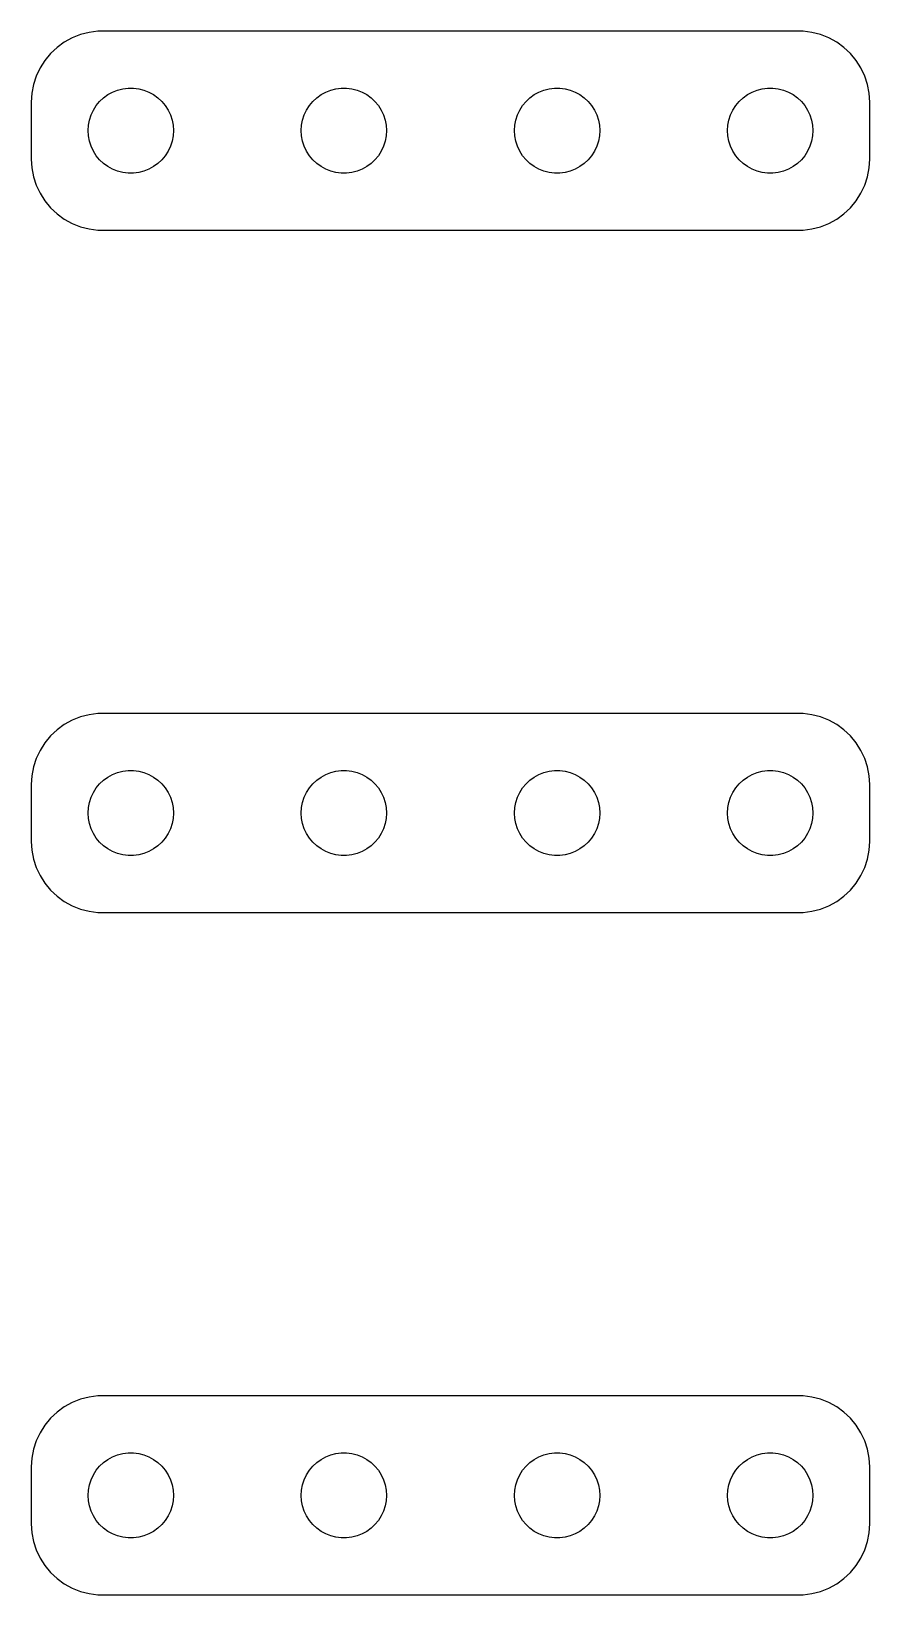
# Model space of a CAD drawing. Header units: metres. Extents: x -15 to 15, y 117 to 219.
# Drawn here: x -14.8 to 14.8, y 164.5 to 219.5 of the extents above; entities that cross this region are included whole.
import ezdxf

# ---------------------------------------------------------------- set-up
doc = ezdxf.new("R2010")
doc.units = ezdxf.units.M

msp = doc.modelspace()

# ---------------------------------------------------------------- linework, layer by layer
for p, q in [((-12.7184, 219.456), (-13.0225, 219.378)), ((-12.407, 219.495), (-12.7184, 219.456)), ((12.407, 219.495), (-12.407, 219.495)), ((12.7184, 219.456), (12.407, 219.495)), ((13.0225, 219.378), (12.7184, 219.456)), ((-13.8436, 218.926), (-14.0724, 218.711)), ((-13.5896, 219.111), (-13.8436, 218.926)), ((-13.3144, 219.262), (-13.5896, 219.111)), ((-13.0225, 219.378), (-13.3144, 219.262)), ((13.3144, 219.262), (13.0225, 219.378)), ((13.5896, 219.111), (13.3144, 219.262)), ((13.8436, 218.926), (13.5896, 219.111)), ((14.0724, 218.711), (13.8436, 218.926)), ((-14.2725, 218.469), (-14.4408, 218.204)), ((-14.0724, 218.711), (-14.2725, 218.469)), ((14.2725, 218.469), (14.0724, 218.711)), ((14.4408, 218.204), (14.2725, 218.469)), ((-14.5744, 217.92), (-14.6714, 217.622)), ((-14.4408, 218.204), (-14.5744, 217.92)), ((14.5744, 217.92), (14.4408, 218.204)), ((14.6714, 217.622), (14.5744, 217.92)), ((-14.7303, 217.313), (-14.75, 217)), ((-14.6714, 217.622), (-14.7303, 217.313)), ((-12.2061, 217.156), (-12.0537, 217.266)), ((-12.0537, 217.266), (-11.8887, 217.357)), ((-11.8887, 217.357), (-11.7135, 217.427)), ((-11.7135, 217.427), (-11.5311, 217.473)), ((-11.5311, 217.473), (-11.3442, 217.497)), ((-11.3442, 217.497), (-11.1558, 217.497)), ((-11.1558, 217.497), (-10.9689, 217.473)), ((-10.9689, 217.473), (-10.7865, 217.427)), ((-10.7865, 217.427), (-10.6113, 217.357)), ((-10.6113, 217.357), (-10.4463, 217.266)), ((-10.4463, 217.266), (-10.2939, 217.156)), ((-4.70613, 217.156), (-4.55373, 217.266)), ((-4.55373, 217.266), (-4.38866, 217.357)), ((-4.38866, 217.357), (-4.21352, 217.427)), ((-4.21352, 217.427), (-4.03107, 217.473)), ((-4.03107, 217.473), (-3.84418, 217.497)), ((-3.84418, 217.497), (-3.65581, 217.497)), ((-3.65581, 217.497), (-3.46892, 217.473)), ((-3.46892, 217.473), (-3.28647, 217.427)), ((-3.28647, 217.427), (-3.11133, 217.357)), ((-3.11133, 217.357), (-2.94626, 217.266)), ((-2.94626, 217.266), (-2.79385, 217.156)), ((2.79385, 217.156), (2.94626, 217.266)), ((2.94626, 217.266), (3.11133, 217.357)), ((3.11133, 217.357), (3.28647, 217.427)), ((3.28647, 217.427), (3.46892, 217.473)), ((3.46892, 217.473), (3.65581, 217.497)), ((3.65581, 217.497), (3.84418, 217.497)), ((3.84418, 217.497), (4.03107, 217.473)), ((4.03107, 217.473), (4.21352, 217.427)), ((4.21352, 217.427), (4.38866, 217.357)), ((4.38866, 217.357), (4.55373, 217.266)), ((4.55373, 217.266), (4.70613, 217.156)), ((10.2939, 217.156), (10.4463, 217.266)), ((10.4463, 217.266), (10.6113, 217.357)), ((10.6113, 217.357), (10.7865, 217.427)), ((10.7865, 217.427), (10.9689, 217.473)), ((10.9689, 217.473), (11.1558, 217.497)), ((11.1558, 217.497), (11.3442, 217.497)), ((11.3442, 217.497), (11.5311, 217.473)), ((11.5311, 217.473), (11.7135, 217.427)), ((11.7135, 217.427), (11.8887, 217.357)), ((11.8887, 217.357), (12.0537, 217.266)), ((12.0537, 217.266), (12.2061, 217.156)), ((14.7303, 217.313), (14.6714, 217.622)), ((14.75, 217), (14.7303, 217.313)), ((-14.75, 217), (-14.75, 215)), ((-12.6447, 216.552), (-12.5645, 216.723)), ((-12.5645, 216.723), (-12.4635, 216.882)), ((-12.4635, 216.882), (-12.3434, 217.027)), ((-12.3434, 217.027), (-12.2061, 217.156)), ((-10.2939, 217.156), (-10.1565, 217.027)), ((-10.1565, 217.027), (-10.0365, 216.882)), ((-10.0365, 216.882), (-9.93553, 216.723)), ((-9.93553, 216.723), (-9.85533, 216.552)), ((-5.14465, 216.552), (-5.06445, 216.723)), ((-5.06445, 216.723), (-4.96352, 216.882)), ((-4.96352, 216.882), (-4.84344, 217.027)), ((-4.84344, 217.027), (-4.70613, 217.156)), ((-2.79385, 217.156), (-2.65654, 217.027)), ((-2.65654, 217.027), (-2.53647, 216.882)), ((-2.53647, 216.882), (-2.43553, 216.723)), ((-2.43553, 216.723), (-2.35533, 216.552)), ((2.35533, 216.552), (2.43553, 216.723)), ((2.43553, 216.723), (2.53647, 216.882)), ((2.53647, 216.882), (2.65654, 217.027)), ((2.65654, 217.027), (2.79385, 217.156)), ((4.70613, 217.156), (4.84344, 217.027)), ((4.84344, 217.027), (4.96352, 216.882)), ((4.96352, 216.882), (5.06445, 216.723)), ((5.06445, 216.723), (5.14465, 216.552)), ((9.85533, 216.552), (9.93553, 216.723)), ((9.93553, 216.723), (10.0365, 216.882)), ((10.0365, 216.882), (10.1565, 217.027)), ((10.1565, 217.027), (10.2939, 217.156)), ((12.2061, 217.156), (12.3434, 217.027)), ((12.3434, 217.027), (12.4635, 216.882)), ((12.4635, 216.882), (12.5645, 216.723)), ((12.5645, 216.723), (12.6447, 216.552)), ((14.75, 215), (14.75, 217)), ((-12.75, 216), (-12.7382, 216.188)), ((-12.7382, 216.188), (-12.7029, 216.373)), ((-12.7029, 216.373), (-12.6447, 216.552)), ((-9.85533, 216.552), (-9.79712, 216.373)), ((-9.79712, 216.373), (-9.76183, 216.188)), ((-9.76183, 216.188), (-9.75, 216)), ((-5.25, 216), (-5.23816, 216.188)), ((-5.23816, 216.188), (-5.20287, 216.373)), ((-5.20287, 216.373), (-5.14465, 216.552)), ((-2.35533, 216.552), (-2.29712, 216.373)), ((-2.29712, 216.373), (-2.26183, 216.188)), ((-2.26183, 216.188), (-2.25, 216)), ((2.25, 216), (2.26183, 216.188)), ((2.26183, 216.188), (2.29712, 216.373)), ((2.29712, 216.373), (2.35533, 216.552)), ((5.14465, 216.552), (5.20287, 216.373)), ((5.20287, 216.373), (5.23816, 216.188)), ((5.23816, 216.188), (5.25, 216)), ((9.75, 216), (9.76183, 216.188)), ((9.76183, 216.188), (9.79712, 216.373)), ((9.79712, 216.373), (9.85533, 216.552)), ((12.6447, 216.552), (12.7029, 216.373)), ((12.7029, 216.373), (12.7382, 216.188)), ((12.7382, 216.188), (12.75, 216)), ((-12.7382, 215.812), (-12.75, 216)), ((-12.7029, 215.627), (-12.7382, 215.812)), ((-12.6447, 215.448), (-12.7029, 215.627)), ((-9.79712, 215.627), (-9.85533, 215.448)), ((-9.76183, 215.812), (-9.79712, 215.627)), ((-9.75, 216), (-9.76183, 215.812)), ((-5.23816, 215.812), (-5.25, 216)), ((-5.20287, 215.627), (-5.23816, 215.812)), ((-5.14465, 215.448), (-5.20287, 215.627)), ((-2.29712, 215.627), (-2.35533, 215.448)), ((-2.26183, 215.812), (-2.29712, 215.627)), ((-2.25, 216), (-2.26183, 215.812)), ((2.26183, 215.812), (2.25, 216)), ((2.29712, 215.627), (2.26183, 215.812)), ((2.35533, 215.448), (2.29712, 215.627)), ((5.20287, 215.627), (5.14465, 215.448)), ((5.23816, 215.812), (5.20287, 215.627)), ((5.25, 216), (5.23816, 215.812)), ((9.76183, 215.812), (9.75, 216)), ((9.79712, 215.627), (9.76183, 215.812)), ((9.85533, 215.448), (9.79712, 215.627)), ((12.7029, 215.627), (12.6447, 215.448)), ((12.7382, 215.812), (12.7029, 215.627)), ((12.75, 216), (12.7382, 215.812)), ((-12.5645, 215.277), (-12.6447, 215.448)), ((-12.4635, 215.118), (-12.5645, 215.277)), ((-12.3434, 214.973), (-12.4635, 215.118)), ((-10.0365, 215.118), (-10.1565, 214.973)), ((-9.93553, 215.277), (-10.0365, 215.118)), ((-9.85533, 215.448), (-9.93553, 215.277)), ((-5.06445, 215.277), (-5.14465, 215.448)), ((-4.96352, 215.118), (-5.06445, 215.277)), ((-4.84344, 214.973), (-4.96352, 215.118)), ((-2.53647, 215.118), (-2.65654, 214.973)), ((-2.43553, 215.277), (-2.53647, 215.118)), ((-2.35533, 215.448), (-2.43553, 215.277)), ((2.43553, 215.277), (2.35533, 215.448)), ((2.53647, 215.118), (2.43553, 215.277)), ((2.65654, 214.973), (2.53647, 215.118)), ((4.96352, 215.118), (4.84344, 214.973)), ((5.06445, 215.277), (4.96352, 215.118)), ((5.14465, 215.448), (5.06445, 215.277)), ((9.93553, 215.277), (9.85533, 215.448)), ((10.0365, 215.118), (9.93553, 215.277)), ((10.1565, 214.973), (10.0365, 215.118)), ((12.4635, 215.118), (12.3434, 214.973)), ((12.5645, 215.277), (12.4635, 215.118)), ((12.6447, 215.448), (12.5645, 215.277)), ((-14.75, 215), (-14.7303, 214.687)), ((-14.7303, 214.687), (-14.6714, 214.378)), ((-12.2061, 214.844), (-12.3434, 214.973)), ((-12.0537, 214.734), (-12.2061, 214.844)), ((-11.8887, 214.643), (-12.0537, 214.734)), ((-11.7135, 214.573), (-11.8887, 214.643)), ((-11.5311, 214.527), (-11.7135, 214.573)), ((-11.3442, 214.503), (-11.5311, 214.527)), ((-11.1558, 214.503), (-11.3442, 214.503)), ((-10.9689, 214.527), (-11.1558, 214.503)), ((-10.7865, 214.573), (-10.9689, 214.527)), ((-10.6113, 214.643), (-10.7865, 214.573)), ((-10.4463, 214.734), (-10.6113, 214.643)), ((-10.2939, 214.844), (-10.4463, 214.734)), ((-10.1565, 214.973), (-10.2939, 214.844)), ((-4.70613, 214.844), (-4.84344, 214.973)), ((-4.55373, 214.734), (-4.70613, 214.844)), ((-4.38866, 214.643), (-4.55373, 214.734)), ((-4.21352, 214.573), (-4.38866, 214.643)), ((-4.03107, 214.527), (-4.21352, 214.573)), ((-3.84418, 214.503), (-4.03107, 214.527)), ((-3.65581, 214.503), (-3.84418, 214.503)), ((-3.46892, 214.527), (-3.65581, 214.503)), ((-3.28647, 214.573), (-3.46892, 214.527)), ((-3.11133, 214.643), (-3.28647, 214.573)), ((-2.94626, 214.734), (-3.11133, 214.643)), ((-2.79385, 214.844), (-2.94626, 214.734)), ((-2.65654, 214.973), (-2.79385, 214.844)), ((2.79385, 214.844), (2.65654, 214.973)), ((2.94626, 214.734), (2.79385, 214.844)), ((3.11133, 214.643), (2.94626, 214.734)), ((3.28647, 214.573), (3.11133, 214.643)), ((3.46892, 214.527), (3.28647, 214.573)), ((3.65581, 214.503), (3.46892, 214.527)), ((3.84418, 214.503), (3.65581, 214.503)), ((4.03107, 214.527), (3.84418, 214.503)), ((4.21352, 214.573), (4.03107, 214.527)), ((4.38866, 214.643), (4.21352, 214.573)), ((4.55373, 214.734), (4.38866, 214.643)), ((4.70613, 214.844), (4.55373, 214.734)), ((4.84344, 214.973), (4.70613, 214.844)), ((10.2939, 214.844), (10.1565, 214.973)), ((10.4463, 214.734), (10.2939, 214.844)), ((10.6113, 214.643), (10.4463, 214.734)), ((10.7865, 214.573), (10.6113, 214.643)), ((10.9689, 214.527), (10.7865, 214.573)), ((11.1558, 214.503), (10.9689, 214.527)), ((11.3442, 214.503), (11.1558, 214.503)), ((11.5311, 214.527), (11.3442, 214.503)), ((11.7135, 214.573), (11.5311, 214.527)), ((11.8887, 214.643), (11.7135, 214.573)), ((12.0537, 214.734), (11.8887, 214.643)), ((12.2061, 214.844), (12.0537, 214.734)), ((12.3434, 214.973), (12.2061, 214.844)), ((14.6714, 214.378), (14.7303, 214.687)), ((14.7303, 214.687), (14.75, 215)), ((-14.6714, 214.378), (-14.5744, 214.08)), ((-14.5744, 214.08), (-14.4408, 213.796)), ((14.4408, 213.796), (14.5744, 214.08)), ((14.5744, 214.08), (14.6714, 214.378)), ((-14.4408, 213.796), (-14.2725, 213.531)), ((-14.2725, 213.531), (-14.0724, 213.289)), ((14.0724, 213.289), (14.2725, 213.531)), ((14.2725, 213.531), (14.4408, 213.796)), ((-14.0724, 213.289), (-13.8436, 213.074)), ((-13.8436, 213.074), (-13.5896, 212.889)), ((-13.5896, 212.889), (-13.3144, 212.738)), ((13.3144, 212.738), (13.5896, 212.889)), ((13.5896, 212.889), (13.8436, 213.074)), ((13.8436, 213.074), (14.0724, 213.289)), ((-13.3144, 212.738), (-13.0225, 212.622)), ((-13.0225, 212.622), (-12.7184, 212.544)), ((-12.7184, 212.544), (-12.407, 212.505)), ((-12.407, 212.505), (12.407, 212.505)), ((12.407, 212.505), (12.7184, 212.544)), ((12.7184, 212.544), (13.0225, 212.622)), ((13.0225, 212.622), (13.3144, 212.738)), ((-13.3144, 195.262), (-13.5896, 195.111)), ((-13.0225, 195.378), (-13.3144, 195.262)), ((-12.7184, 195.456), (-13.0225, 195.378)), ((-12.407, 195.495), (-12.7184, 195.456)), ((12.407, 195.495), (-12.407, 195.495)), ((12.7184, 195.456), (12.407, 195.495)), ((13.0225, 195.378), (12.7184, 195.456)), ((13.3144, 195.262), (13.0225, 195.378)), ((13.5896, 195.111), (13.3144, 195.262)), ((-14.0724, 194.711), (-14.2725, 194.469)), ((-13.8436, 194.926), (-14.0724, 194.711)), ((-13.5896, 195.111), (-13.8436, 194.926)), ((13.8436, 194.926), (13.5896, 195.111)), ((14.0724, 194.711), (13.8436, 194.926)), ((14.2725, 194.469), (14.0724, 194.711)), ((-14.4408, 194.204), (-14.5744, 193.92)), ((-14.2725, 194.469), (-14.4408, 194.204)), ((14.4408, 194.204), (14.2725, 194.469)), ((14.5744, 193.92), (14.4408, 194.204)), ((-14.6714, 193.622), (-14.7303, 193.313)), ((-14.5744, 193.92), (-14.6714, 193.622)), ((14.6714, 193.622), (14.5744, 193.92)), ((14.7303, 193.313), (14.6714, 193.622)), ((-14.7303, 193.313), (-14.75, 193)), ((-12.4635, 192.882), (-12.3434, 193.027)), ((-12.3434, 193.027), (-12.2061, 193.156)), ((-12.2061, 193.156), (-12.0537, 193.266)), ((-12.0537, 193.266), (-11.8887, 193.357)), ((-11.8887, 193.357), (-11.7135, 193.427)), ((-11.7135, 193.427), (-11.5311, 193.473)), ((-11.5311, 193.473), (-11.3442, 193.497)), ((-11.3442, 193.497), (-11.1558, 193.497)), ((-11.1558, 193.497), (-10.9689, 193.473)), ((-10.9689, 193.473), (-10.7865, 193.427)), ((-10.7865, 193.427), (-10.6113, 193.357)), ((-10.6113, 193.357), (-10.4463, 193.266)), ((-10.4463, 193.266), (-10.2939, 193.156)), ((-10.2939, 193.156), (-10.1565, 193.027)), ((-10.1565, 193.027), (-10.0365, 192.882)), ((-4.96352, 192.882), (-4.84344, 193.027)), ((-4.84344, 193.027), (-4.70613, 193.156)), ((-4.70613, 193.156), (-4.55373, 193.266)), ((-4.55373, 193.266), (-4.38866, 193.357)), ((-4.38866, 193.357), (-4.21352, 193.427)), ((-4.21352, 193.427), (-4.03107, 193.473)), ((-4.03107, 193.473), (-3.84418, 193.497)), ((-3.84418, 193.497), (-3.65581, 193.497)), ((-3.65581, 193.497), (-3.46892, 193.473)), ((-3.46892, 193.473), (-3.28647, 193.427)), ((-3.28647, 193.427), (-3.11133, 193.357)), ((-3.11133, 193.357), (-2.94626, 193.266)), ((-2.94626, 193.266), (-2.79385, 193.156)), ((-2.79385, 193.156), (-2.65654, 193.027)), ((-2.65654, 193.027), (-2.53647, 192.882)), ((2.53647, 192.882), (2.65654, 193.027)), ((2.65654, 193.027), (2.79385, 193.156)), ((2.79385, 193.156), (2.94626, 193.266)), ((2.94626, 193.266), (3.11133, 193.357)), ((3.11133, 193.357), (3.28647, 193.427)), ((3.28647, 193.427), (3.46892, 193.473)), ((3.46892, 193.473), (3.65581, 193.497)), ((3.65581, 193.497), (3.84418, 193.497)), ((3.84418, 193.497), (4.03107, 193.473)), ((4.03107, 193.473), (4.21352, 193.427)), ((4.21352, 193.427), (4.38866, 193.357)), ((4.38866, 193.357), (4.55373, 193.266)), ((4.55373, 193.266), (4.70613, 193.156)), ((4.70613, 193.156), (4.84344, 193.027)), ((4.84344, 193.027), (4.96352, 192.882)), ((10.0365, 192.882), (10.1565, 193.027)), ((10.1565, 193.027), (10.2939, 193.156)), ((10.2939, 193.156), (10.4463, 193.266)), ((10.4463, 193.266), (10.6113, 193.357)), ((10.6113, 193.357), (10.7865, 193.427)), ((10.7865, 193.427), (10.9689, 193.473)), ((10.9689, 193.473), (11.1558, 193.497)), ((11.1558, 193.497), (11.3442, 193.497)), ((11.3442, 193.497), (11.5311, 193.473)), ((11.5311, 193.473), (11.7135, 193.427)), ((11.7135, 193.427), (11.8887, 193.357)), ((11.8887, 193.357), (12.0537, 193.266)), ((12.0537, 193.266), (12.2061, 193.156)), ((12.2061, 193.156), (12.3434, 193.027)), ((12.3434, 193.027), (12.4635, 192.882)), ((14.75, 193), (14.7303, 193.313)), ((-14.75, 193), (-14.75, 191)), ((-12.7029, 192.373), (-12.6447, 192.552)), ((-12.6447, 192.552), (-12.5645, 192.723)), ((-12.5645, 192.723), (-12.4635, 192.882)), ((-10.0365, 192.882), (-9.93553, 192.723)), ((-9.93553, 192.723), (-9.85533, 192.552)), ((-9.85533, 192.552), (-9.79712, 192.373)), ((-5.20287, 192.373), (-5.14465, 192.552)), ((-5.14465, 192.552), (-5.06445, 192.723)), ((-5.06445, 192.723), (-4.96352, 192.882)), ((-2.53647, 192.882), (-2.43553, 192.723)), ((-2.43553, 192.723), (-2.35533, 192.552)), ((-2.35533, 192.552), (-2.29712, 192.373)), ((2.29712, 192.373), (2.35533, 192.552)), ((2.35533, 192.552), (2.43553, 192.723)), ((2.43553, 192.723), (2.53647, 192.882)), ((4.96352, 192.882), (5.06445, 192.723)), ((5.06445, 192.723), (5.14465, 192.552)), ((5.14465, 192.552), (5.20287, 192.373)), ((9.79712, 192.373), (9.85533, 192.552)), ((9.85533, 192.552), (9.93553, 192.723)), ((9.93553, 192.723), (10.0365, 192.882)), ((12.4635, 192.882), (12.5645, 192.723)), ((12.5645, 192.723), (12.6447, 192.552)), ((12.6447, 192.552), (12.7029, 192.373)), ((14.75, 191), (14.75, 193)), ((-12.75, 192), (-12.7382, 192.188)), ((-12.7382, 191.812), (-12.75, 192)), ((-12.7382, 192.188), (-12.7029, 192.373)), ((-9.79712, 192.373), (-9.76183, 192.188)), ((-9.76183, 192.188), (-9.75, 192)), ((-9.75, 192), (-9.76183, 191.812)), ((-5.25, 192), (-5.23816, 192.188)), ((-5.23816, 191.812), (-5.25, 192)), ((-5.23816, 192.188), (-5.20287, 192.373)), ((-2.29712, 192.373), (-2.26183, 192.188)), ((-2.26183, 192.188), (-2.25, 192)), ((-2.25, 192), (-2.26183, 191.812)), ((2.25, 192), (2.26183, 192.188)), ((2.26183, 191.812), (2.25, 192)), ((2.26183, 192.188), (2.29712, 192.373)), ((5.20287, 192.373), (5.23816, 192.188)), ((5.23816, 192.188), (5.25, 192)), ((5.25, 192), (5.23816, 191.812)), ((9.75, 192), (9.76183, 192.188)), ((9.76183, 191.812), (9.75, 192)), ((9.76183, 192.188), (9.79712, 192.373)), ((12.7029, 192.373), (12.7382, 192.188)), ((12.7382, 192.188), (12.75, 192)), ((12.75, 192), (12.7382, 191.812)), ((-12.7029, 191.627), (-12.7382, 191.812)), ((-12.6447, 191.448), (-12.7029, 191.627)), ((-12.5645, 191.277), (-12.6447, 191.448)), ((-9.85533, 191.448), (-9.93553, 191.277)), ((-9.79712, 191.627), (-9.85533, 191.448)), ((-9.76183, 191.812), (-9.79712, 191.627)), ((-5.20287, 191.627), (-5.23816, 191.812)), ((-5.14465, 191.448), (-5.20287, 191.627)), ((-5.06445, 191.277), (-5.14465, 191.448)), ((-2.35533, 191.448), (-2.43553, 191.277)), ((-2.29712, 191.627), (-2.35533, 191.448)), ((-2.26183, 191.812), (-2.29712, 191.627)), ((2.29712, 191.627), (2.26183, 191.812)), ((2.35533, 191.448), (2.29712, 191.627)), ((2.43553, 191.277), (2.35533, 191.448)), ((5.14465, 191.448), (5.06445, 191.277)), ((5.20287, 191.627), (5.14465, 191.448)), ((5.23816, 191.812), (5.20287, 191.627)), ((9.79712, 191.627), (9.76183, 191.812)), ((9.85533, 191.448), (9.79712, 191.627)), ((9.93553, 191.277), (9.85533, 191.448)), ((12.6447, 191.448), (12.5645, 191.277)), ((12.7029, 191.627), (12.6447, 191.448)), ((12.7382, 191.812), (12.7029, 191.627)), ((-14.75, 191), (-14.7303, 190.687)), ((-12.4635, 191.118), (-12.5645, 191.277)), ((-12.3434, 190.973), (-12.4635, 191.118)), ((-12.2061, 190.844), (-12.3434, 190.973)), ((-12.0537, 190.734), (-12.2061, 190.844)), ((-10.2939, 190.844), (-10.4463, 190.734)), ((-10.1565, 190.973), (-10.2939, 190.844)), ((-10.0365, 191.118), (-10.1565, 190.973)), ((-9.93553, 191.277), (-10.0365, 191.118)), ((-4.96352, 191.118), (-5.06445, 191.277)), ((-4.84344, 190.973), (-4.96352, 191.118)), ((-4.70613, 190.844), (-4.84344, 190.973)), ((-4.55373, 190.734), (-4.70613, 190.844)), ((-2.79385, 190.844), (-2.94626, 190.734)), ((-2.65654, 190.973), (-2.79385, 190.844)), ((-2.53647, 191.118), (-2.65654, 190.973)), ((-2.43553, 191.277), (-2.53647, 191.118)), ((2.53647, 191.118), (2.43553, 191.277)), ((2.65654, 190.973), (2.53647, 191.118)), ((2.79385, 190.844), (2.65654, 190.973)), ((2.94626, 190.734), (2.79385, 190.844)), ((4.70613, 190.844), (4.55373, 190.734)), ((4.84344, 190.973), (4.70613, 190.844)), ((4.96352, 191.118), (4.84344, 190.973)), ((5.06445, 191.277), (4.96352, 191.118)), ((10.0365, 191.118), (9.93553, 191.277)), ((10.1565, 190.973), (10.0365, 191.118)), ((10.2939, 190.844), (10.1565, 190.973)), ((10.4463, 190.734), (10.2939, 190.844)), ((12.2061, 190.844), (12.0537, 190.734)), ((12.3434, 190.973), (12.2061, 190.844)), ((12.4635, 191.118), (12.3434, 190.973)), ((12.5645, 191.277), (12.4635, 191.118)), ((14.7303, 190.687), (14.75, 191)), ((-14.7303, 190.687), (-14.6714, 190.378)), ((-14.6714, 190.378), (-14.5744, 190.08)), ((-11.8887, 190.643), (-12.0537, 190.734)), ((-11.7135, 190.573), (-11.8887, 190.643)), ((-11.5311, 190.527), (-11.7135, 190.573)), ((-11.3442, 190.503), (-11.5311, 190.527)), ((-11.1558, 190.503), (-11.3442, 190.503)), ((-10.9689, 190.527), (-11.1558, 190.503)), ((-10.7865, 190.573), (-10.9689, 190.527)), ((-10.6113, 190.643), (-10.7865, 190.573)), ((-10.4463, 190.734), (-10.6113, 190.643)), ((-4.38866, 190.643), (-4.55373, 190.734)), ((-4.21352, 190.573), (-4.38866, 190.643)), ((-4.03107, 190.527), (-4.21352, 190.573)), ((-3.84418, 190.503), (-4.03107, 190.527)), ((-3.65581, 190.503), (-3.84418, 190.503)), ((-3.46892, 190.527), (-3.65581, 190.503)), ((-3.28647, 190.573), (-3.46892, 190.527)), ((-3.11133, 190.643), (-3.28647, 190.573)), ((-2.94626, 190.734), (-3.11133, 190.643)), ((3.11133, 190.643), (2.94626, 190.734)), ((3.28647, 190.573), (3.11133, 190.643)), ((3.46892, 190.527), (3.28647, 190.573)), ((3.65581, 190.503), (3.46892, 190.527)), ((3.84418, 190.503), (3.65581, 190.503)), ((4.03107, 190.527), (3.84418, 190.503)), ((4.21352, 190.573), (4.03107, 190.527)), ((4.38866, 190.643), (4.21352, 190.573)), ((4.55373, 190.734), (4.38866, 190.643)), ((10.6113, 190.643), (10.4463, 190.734)), ((10.7865, 190.573), (10.6113, 190.643)), ((10.9689, 190.527), (10.7865, 190.573)), ((11.1558, 190.503), (10.9689, 190.527)), ((11.3442, 190.503), (11.1558, 190.503)), ((11.5311, 190.527), (11.3442, 190.503)), ((11.7135, 190.573), (11.5311, 190.527)), ((11.8887, 190.643), (11.7135, 190.573)), ((12.0537, 190.734), (11.8887, 190.643)), ((14.5744, 190.08), (14.6714, 190.378)), ((14.6714, 190.378), (14.7303, 190.687)), ((-14.5744, 190.08), (-14.4408, 189.796)), ((-14.4408, 189.796), (-14.2725, 189.531)), ((14.2725, 189.531), (14.4408, 189.796)), ((14.4408, 189.796), (14.5744, 190.08)), ((-14.2725, 189.531), (-14.0724, 189.289)), ((-14.0724, 189.289), (-13.8436, 189.074)), ((13.8436, 189.074), (14.0724, 189.289)), ((14.0724, 189.289), (14.2725, 189.531)), ((-13.8436, 189.074), (-13.5896, 188.889)), ((-13.5896, 188.889), (-13.3144, 188.738)), ((-13.3144, 188.738), (-13.0225, 188.622)), ((-13.0225, 188.622), (-12.7184, 188.544)), ((12.7184, 188.544), (13.0225, 188.622)), ((13.0225, 188.622), (13.3144, 188.738)), ((13.3144, 188.738), (13.5896, 188.889)), ((13.5896, 188.889), (13.8436, 189.074)), ((-12.7184, 188.544), (-12.407, 188.505)), ((-12.407, 188.505), (12.407, 188.505)), ((12.407, 188.505), (12.7184, 188.544)), ((-13.5896, 171.111), (-13.8436, 170.926)), ((-13.3144, 171.262), (-13.5896, 171.111)), ((-13.0225, 171.378), (-13.3144, 171.262)), ((-12.7184, 171.456), (-13.0225, 171.378)), ((-12.407, 171.495), (-12.7184, 171.456)), ((12.407, 171.495), (-12.407, 171.495)), ((12.7184, 171.456), (12.407, 171.495)), ((13.0225, 171.378), (12.7184, 171.456)), ((13.3144, 171.262), (13.0225, 171.378)), ((13.5896, 171.111), (13.3144, 171.262)), ((13.8436, 170.926), (13.5896, 171.111)), ((-14.0724, 170.711), (-14.2725, 170.469)), ((-13.8436, 170.926), (-14.0724, 170.711)), ((14.0724, 170.711), (13.8436, 170.926)), ((14.2725, 170.469), (14.0724, 170.711)), ((-14.5744, 169.92), (-14.6714, 169.622)), ((-14.4408, 170.204), (-14.5744, 169.92)), ((-14.2725, 170.469), (-14.4408, 170.204)), ((14.4408, 170.204), (14.2725, 170.469)), ((14.5744, 169.92), (14.4408, 170.204)), ((14.6714, 169.622), (14.5744, 169.92)), ((-14.6714, 169.622), (-14.7303, 169.313)), ((-11.8887, 169.357), (-11.7135, 169.427)), ((-11.7135, 169.427), (-11.5311, 169.473)), ((-11.5311, 169.473), (-11.3442, 169.497)), ((-11.3442, 169.497), (-11.1558, 169.497)), ((-11.1558, 169.497), (-10.9689, 169.473)), ((-10.9689, 169.473), (-10.7865, 169.427)), ((-10.7865, 169.427), (-10.6113, 169.357)), ((-4.38866, 169.357), (-4.21352, 169.427)), ((-4.21352, 169.427), (-4.03107, 169.473)), ((-4.03107, 169.473), (-3.84418, 169.497)), ((-3.84418, 169.497), (-3.65581, 169.497)), ((-3.65581, 169.497), (-3.46892, 169.473)), ((-3.46892, 169.473), (-3.28647, 169.427)), ((-3.28647, 169.427), (-3.11133, 169.357)), ((3.11133, 169.357), (3.28647, 169.427)), ((3.28647, 169.427), (3.46892, 169.473)), ((3.46892, 169.473), (3.65581, 169.497)), ((3.65581, 169.497), (3.84418, 169.497)), ((3.84418, 169.497), (4.03107, 169.473)), ((4.03107, 169.473), (4.21352, 169.427)), ((4.21352, 169.427), (4.38866, 169.357)), ((10.6113, 169.357), (10.7865, 169.427)), ((10.7865, 169.427), (10.9689, 169.473)), ((10.9689, 169.473), (11.1558, 169.497)), ((11.1558, 169.497), (11.3442, 169.497)), ((11.3442, 169.497), (11.5311, 169.473)), ((11.5311, 169.473), (11.7135, 169.427)), ((11.7135, 169.427), (11.8887, 169.357)), ((14.7303, 169.313), (14.6714, 169.622)), ((-14.7303, 169.313), (-14.75, 169)), ((-14.75, 169), (-14.75, 167)), ((-12.5645, 168.723), (-12.4635, 168.882)), ((-12.4635, 168.882), (-12.3434, 169.027)), ((-12.3434, 169.027), (-12.2061, 169.156)), ((-12.2061, 169.156), (-12.0537, 169.266)), ((-12.0537, 169.266), (-11.8887, 169.357)), ((-10.6113, 169.357), (-10.4463, 169.266)), ((-10.4463, 169.266), (-10.2939, 169.156)), ((-10.2939, 169.156), (-10.1565, 169.027)), ((-10.1565, 169.027), (-10.0365, 168.882)), ((-10.0365, 168.882), (-9.93553, 168.723)), ((-5.06445, 168.723), (-4.96352, 168.882)), ((-4.96352, 168.882), (-4.84344, 169.027)), ((-4.84344, 169.027), (-4.70613, 169.156)), ((-4.70613, 169.156), (-4.55373, 169.266)), ((-4.55373, 169.266), (-4.38866, 169.357)), ((-3.11133, 169.357), (-2.94626, 169.266)), ((-2.94626, 169.266), (-2.79385, 169.156)), ((-2.79385, 169.156), (-2.65654, 169.027)), ((-2.65654, 169.027), (-2.53647, 168.882)), ((-2.53647, 168.882), (-2.43553, 168.723)), ((2.43553, 168.723), (2.53647, 168.882)), ((2.53647, 168.882), (2.65654, 169.027)), ((2.65654, 169.027), (2.79385, 169.156)), ((2.79385, 169.156), (2.94626, 169.266)), ((2.94626, 169.266), (3.11133, 169.357)), ((4.38866, 169.357), (4.55373, 169.266)), ((4.55373, 169.266), (4.70613, 169.156)), ((4.70613, 169.156), (4.84344, 169.027)), ((4.84344, 169.027), (4.96352, 168.882)), ((4.96352, 168.882), (5.06445, 168.723)), ((9.93553, 168.723), (10.0365, 168.882)), ((10.0365, 168.882), (10.1565, 169.027)), ((10.1565, 169.027), (10.2939, 169.156)), ((10.2939, 169.156), (10.4463, 169.266)), ((10.4463, 169.266), (10.6113, 169.357)), ((11.8887, 169.357), (12.0537, 169.266)), ((12.0537, 169.266), (12.2061, 169.156)), ((12.2061, 169.156), (12.3434, 169.027)), ((12.3434, 169.027), (12.4635, 168.882)), ((12.4635, 168.882), (12.5645, 168.723)), ((14.75, 169), (14.7303, 169.313)), ((14.75, 167), (14.75, 169)), ((-12.7382, 168.188), (-12.7029, 168.373)), ((-12.7029, 168.373), (-12.6447, 168.552)), ((-12.6447, 168.552), (-12.5645, 168.723)), ((-9.93553, 168.723), (-9.85533, 168.552)), ((-9.85533, 168.552), (-9.79712, 168.373)), ((-9.79712, 168.373), (-9.76183, 168.188)), ((-5.23816, 168.188), (-5.20287, 168.373)), ((-5.20287, 168.373), (-5.14465, 168.552)), ((-5.14465, 168.552), (-5.06445, 168.723)), ((-2.43553, 168.723), (-2.35533, 168.552)), ((-2.35533, 168.552), (-2.29712, 168.373)), ((-2.29712, 168.373), (-2.26183, 168.188)), ((2.26183, 168.188), (2.29712, 168.373)), ((2.29712, 168.373), (2.35533, 168.552)), ((2.35533, 168.552), (2.43553, 168.723)), ((5.06445, 168.723), (5.14465, 168.552)), ((5.14465, 168.552), (5.20287, 168.373)), ((5.20287, 168.373), (5.23816, 168.188)), ((9.76183, 168.188), (9.79712, 168.373)), ((9.79712, 168.373), (9.85533, 168.552)), ((9.85533, 168.552), (9.93553, 168.723)), ((12.5645, 168.723), (12.6447, 168.552)), ((12.6447, 168.552), (12.7029, 168.373)), ((12.7029, 168.373), (12.7382, 168.188)), ((-12.75, 168), (-12.7382, 168.188)), ((-12.7382, 167.812), (-12.75, 168)), ((-12.7029, 167.627), (-12.7382, 167.812)), ((-9.76183, 167.812), (-9.79712, 167.627)), ((-9.76183, 168.188), (-9.75, 168)), ((-9.75, 168), (-9.76183, 167.812)), ((-5.25, 168), (-5.23816, 168.188)), ((-5.23816, 167.812), (-5.25, 168)), ((-5.20287, 167.627), (-5.23816, 167.812)), ((-2.26183, 167.812), (-2.29712, 167.627)), ((-2.26183, 168.188), (-2.25, 168)), ((-2.25, 168), (-2.26183, 167.812)), ((2.25, 168), (2.26183, 168.188)), ((2.26183, 167.812), (2.25, 168)), ((2.29712, 167.627), (2.26183, 167.812)), ((5.23816, 167.812), (5.20287, 167.627)), ((5.23816, 168.188), (5.25, 168)), ((5.25, 168), (5.23816, 167.812)), ((9.75, 168), (9.76183, 168.188)), ((9.76183, 167.812), (9.75, 168)), ((9.79712, 167.627), (9.76183, 167.812)), ((12.7382, 167.812), (12.7029, 167.627)), ((12.7382, 168.188), (12.75, 168)), ((12.75, 168), (12.7382, 167.812)), ((-12.6447, 167.448), (-12.7029, 167.627)), ((-12.5645, 167.277), (-12.6447, 167.448)), ((-12.4635, 167.118), (-12.5645, 167.277)), ((-9.93553, 167.277), (-10.0365, 167.118)), ((-9.85533, 167.448), (-9.93553, 167.277)), ((-9.79712, 167.627), (-9.85533, 167.448)), ((-5.14465, 167.448), (-5.20287, 167.627)), ((-5.06445, 167.277), (-5.14465, 167.448)), ((-4.96352, 167.118), (-5.06445, 167.277)), ((-2.43553, 167.277), (-2.53647, 167.118)), ((-2.35533, 167.448), (-2.43553, 167.277)), ((-2.29712, 167.627), (-2.35533, 167.448)), ((2.35533, 167.448), (2.29712, 167.627)), ((2.43553, 167.277), (2.35533, 167.448)), ((2.53647, 167.118), (2.43553, 167.277)), ((5.06445, 167.277), (4.96352, 167.118)), ((5.14465, 167.448), (5.06445, 167.277)), ((5.20287, 167.627), (5.14465, 167.448)), ((9.85533, 167.448), (9.79712, 167.627)), ((9.93553, 167.277), (9.85533, 167.448)), ((10.0365, 167.118), (9.93553, 167.277)), ((12.5645, 167.277), (12.4635, 167.118)), ((12.6447, 167.448), (12.5645, 167.277)), ((12.7029, 167.627), (12.6447, 167.448)), ((-14.75, 167), (-14.7303, 166.687)), ((-14.7303, 166.687), (-14.6714, 166.378)), ((-12.3434, 166.973), (-12.4635, 167.118)), ((-12.2061, 166.844), (-12.3434, 166.973)), ((-12.0537, 166.734), (-12.2061, 166.844)), ((-11.8887, 166.643), (-12.0537, 166.734)), ((-11.7135, 166.573), (-11.8887, 166.643)), ((-10.6113, 166.643), (-10.7865, 166.573)), ((-10.4463, 166.734), (-10.6113, 166.643)), ((-10.2939, 166.844), (-10.4463, 166.734)), ((-10.1565, 166.973), (-10.2939, 166.844)), ((-10.0365, 167.118), (-10.1565, 166.973)), ((-4.84344, 166.973), (-4.96352, 167.118)), ((-4.70613, 166.844), (-4.84344, 166.973)), ((-4.55373, 166.734), (-4.70613, 166.844)), ((-4.38866, 166.643), (-4.55373, 166.734)), ((-4.21352, 166.573), (-4.38866, 166.643)), ((-3.11133, 166.643), (-3.28647, 166.573)), ((-2.94626, 166.734), (-3.11133, 166.643)), ((-2.79385, 166.844), (-2.94626, 166.734)), ((-2.65654, 166.973), (-2.79385, 166.844)), ((-2.53647, 167.118), (-2.65654, 166.973)), ((2.65654, 166.973), (2.53647, 167.118)), ((2.79385, 166.844), (2.65654, 166.973)), ((2.94626, 166.734), (2.79385, 166.844)), ((3.11133, 166.643), (2.94626, 166.734)), ((3.28647, 166.573), (3.11133, 166.643)), ((4.38866, 166.643), (4.21352, 166.573)), ((4.55373, 166.734), (4.38866, 166.643)), ((4.70613, 166.844), (4.55373, 166.734)), ((4.84344, 166.973), (4.70613, 166.844)), ((4.96352, 167.118), (4.84344, 166.973)), ((10.1565, 166.973), (10.0365, 167.118)), ((10.2939, 166.844), (10.1565, 166.973)), ((10.4463, 166.734), (10.2939, 166.844)), ((10.6113, 166.643), (10.4463, 166.734)), ((10.7865, 166.573), (10.6113, 166.643)), ((11.8887, 166.643), (11.7135, 166.573)), ((12.0537, 166.734), (11.8887, 166.643)), ((12.2061, 166.844), (12.0537, 166.734)), ((12.3434, 166.973), (12.2061, 166.844)), ((12.4635, 167.118), (12.3434, 166.973)), ((14.6714, 166.378), (14.7303, 166.687)), ((14.7303, 166.687), (14.75, 167)), ((-14.6714, 166.378), (-14.5744, 166.08)), ((-14.5744, 166.08), (-14.4408, 165.796)), ((-11.5311, 166.527), (-11.7135, 166.573)), ((-11.3442, 166.503), (-11.5311, 166.527)), ((-11.1558, 166.503), (-11.3442, 166.503)), ((-10.9689, 166.527), (-11.1558, 166.503)), ((-10.7865, 166.573), (-10.9689, 166.527)), ((-4.03107, 166.527), (-4.21352, 166.573)), ((-3.84418, 166.503), (-4.03107, 166.527)), ((-3.65581, 166.503), (-3.84418, 166.503)), ((-3.46892, 166.527), (-3.65581, 166.503)), ((-3.28647, 166.573), (-3.46892, 166.527)), ((3.46892, 166.527), (3.28647, 166.573)), ((3.65581, 166.503), (3.46892, 166.527)), ((3.84418, 166.503), (3.65581, 166.503)), ((4.03107, 166.527), (3.84418, 166.503)), ((4.21352, 166.573), (4.03107, 166.527)), ((10.9689, 166.527), (10.7865, 166.573)), ((11.1558, 166.503), (10.9689, 166.527)), ((11.3442, 166.503), (11.1558, 166.503)), ((11.5311, 166.527), (11.3442, 166.503)), ((11.7135, 166.573), (11.5311, 166.527)), ((14.4408, 165.796), (14.5744, 166.08)), ((14.5744, 166.08), (14.6714, 166.378)), ((-14.4408, 165.796), (-14.2725, 165.531)), ((-14.2725, 165.531), (-14.0724, 165.289)), ((14.0724, 165.289), (14.2725, 165.531)), ((14.2725, 165.531), (14.4408, 165.796)), ((-14.0724, 165.289), (-13.8436, 165.074)), ((-13.8436, 165.074), (-13.5896, 164.889)), ((13.5896, 164.889), (13.8436, 165.074)), ((13.8436, 165.074), (14.0724, 165.289)), ((-13.5896, 164.889), (-13.3144, 164.738)), ((-13.3144, 164.738), (-13.0225, 164.622)), ((-13.0225, 164.622), (-12.7184, 164.544)), ((-12.7184, 164.544), (-12.407, 164.505)), ((-12.407, 164.505), (12.407, 164.505)), ((12.407, 164.505), (12.7184, 164.544)), ((12.7184, 164.544), (13.0225, 164.622)), ((13.0225, 164.622), (13.3144, 164.738)), ((13.3144, 164.738), (13.5896, 164.889))]:
    msp.add_line(p, q)

doc.saveas('drawing.dxf')
